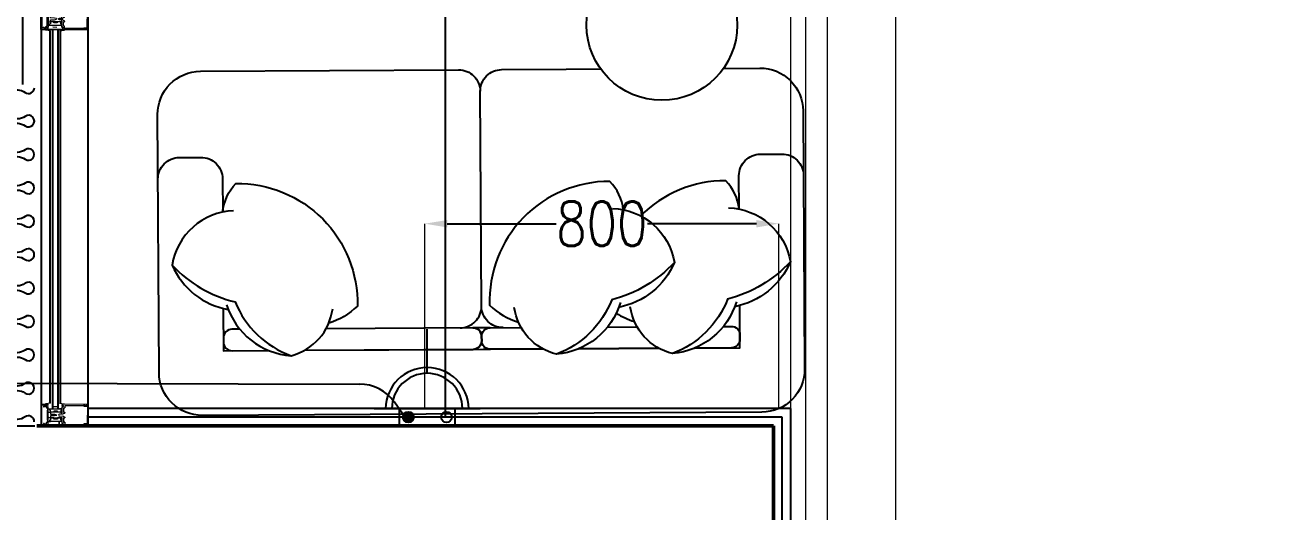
# Model space of a CAD drawing. Extents: x -678889171 to 586587, y -792238163 to 335485.
# Drawn here: x 90462 to 93386, y 37224 to 38355 of the extents above; entities that cross this region are included whole.
import ezdxf
from ezdxf.xclip import XClip

# ---------------------------------------------------------------- set-up
doc = ezdxf.new("R2010")
doc.units = 0
doc.header["$MEASUREMENT"] = 0
doc.header["$XCLIPFRAME"] = 2
doc.set_wipeout_variables(frame=1)
doc.layers.get('0').update_dxf_attribs({"color": 8})
doc.layers.get('Defpoints').update_dxf_attribs({"color": 252})
for name, color, linetype in [('1', 8, 'Continuous'), ('9TH-FURN$0$XR-A-TYP-2-3-4-5-6-7-8-9-10$0$XR-A-TYP$0$TYPICAL TYPES$0$I-CLNG', 252, 'Continuous'), ('9TH-FURN$0$XR-A-TYP-2-3-4-5-6-7-8-9-10$0$XR-A-TYP$0$TYPICAL TYPES$0$I-FURN', 252, 'Continuous'), ('9TH-FURN$0$XR-A-TYP-2-3-4-5-6-7-8-9-10$0$XR-A-TYP$0$TYPICAL TYPES$0$I-FURN-CHAR', 252, 'Continuous'), ('9TH-FURN$0$XR-A-TYP-2-3-4-5-6-7-8-9-10$0$XR-A-TYP$0$TYPICAL TYPES$0$I-WIPEOUT', 252, 'Continuous'), ('E-POW-BLOCK', 4, 'Continuous'), ('E-POW-WIR-NO', 4, 'Continuous'), ('XR-A-9TH-FLOOR$0$A-SITE-PATT', 252, 'Continuous'), ('XR-A-TYP 00(OUTER)$0$A-GLAZ', 252, 'Continuous'), ('XR-A-TYP 00(OUTER)$0$A-SEC-CLAD', 252, 'Continuous'), ('XR-A-TYP 00(OUTER)$0$A-SITE-PATT', 252, 'Continuous'), ('XR-A-TYP-4TH TO 10TH (OUTER)$0$A-DIM-IN', 252, 'Continuous'), ('XR-Typ26$0$XR-A-TYP-2-3-4-5-6-7-8-9-10$0$A-WALL', 252, 'Continuous')]:
    doc.layers.add(name, color=color, linetype=linetype)
for name, color, linetype, lineweight in [('XR-A-TYP 00(OUTER)$0$06-2nd&3rd Floor$0$A-ELEV-P1', 252, 'Continuous', 9), ('XR-A-TYP 00(OUTER)$0$06-2nd&3rd Floor$0$A-FLOR-HRAL-P2', 252, 'Continuous', 20), ('XR-A-TYP 00(OUTER)$0$A-WALL-CMU', 252, 'Continuous', 50), ('XR-A-TYP 00(OUTER)$0$Main entrance$0$A-ELEV-GLAZ', 252, 'Continuous', 20)]:
    doc.layers.add(name, color=color, linetype=linetype, lineweight=lineweight)
doc.styles.add('Work$0$E-M.MODUL', font='romans.shx', dxfattribs={"width": 0.8})
doc.dimstyles.new('Work$0$S-DIM', dxfattribs={"dimscale": 500, "dimtxt": 0.2065, "dimasz": 0.104, "dimexe": 0, "dimexo": 0, "dimgap": 0, "dimtad": 0, "dimdec": 0, "dimzin": 0, "dimdsep": 46, "dimtxsty": 'Work$0$E-M.MODUL', "dimcen": 0.25, "dimclrd": 5, "dimclre": 5, "dimclrt": 1, "dimadec": 0, "dimazin": 0, "dimtfac": 1, "dimtdec": 0, "dimtofl": 0, "dimtmove": 0, "dimatfit": 3, "dimfxl": 1, "dimtolj": 1, "dimtzin": 0, "dimlwe": 13, "dimarcsym": 0})

# ---------------------------------------------------------------- blocks, each defined once
blk = doc.blocks.new('*D2948')
at = {"layer": '1', "color": 5, "lineweight": 13, "transparency": 16777216}
for p, q in [((91390.8, 37463.7), (91390.8, 37893.6)), ((92213, 37463.7), (92213, 37893.6))]:
    blk.add_line(p, q, dxfattribs=at)
at = {"layer": '1', "color": 5, "lineweight": -2, "transparency": 16777216}
for p, q in [((91442.8, 37893.6), (91695.7, 37893.6)), ((92161, 37893.6), (91908.1, 37893.6))]:
    blk.add_line(p, q, dxfattribs=at)
at = {"layer": '1', "color": 5, "transparency": 16777216}
for points in [[(91442.8, 37902.2), (91442.8, 37884.9), (91390.8, 37893.6)], [(92161, 37902.2), (92161, 37884.9), (92213, 37893.6)]]:
    blk.add_solid(points, dxfattribs=at)
at = {"layer": 'Defpoints', "color": 0, "transparency": 16777216}
for p in [(92213, 37893.6), (91390.8, 37463.7), (92213, 37463.7)]:
    blk.add_point(p, dxfattribs=at)
at = {"layer": '1', "color": 1, "transparency": 16777216, "insert": (91801.9, 37893.6), "char_height": 103.25, "attachment_point": 5, "style": 'Work$0$E-M.MODUL'}
blk.add_mtext('\\A1;800', dxfattribs=at)
blk = doc.blocks.new('SO1 WP')
at = {"layer": 'E-POW-BLOCK'}
h = blk.add_hatch(color=3, dxfattribs=at)
h.dxf.hatch_style = 1
edge = h.paths.add_edge_path()
edge.add_arc((-0.1064, -0.0481), 0.0303, 0, 360)
at = {"layer": 'E-POW-BLOCK', "color": 3}
for p, q in [((0, 0.2), (0, 0.45)), ((-0.3, 0), (0.3, 0))]:
    blk.add_line(p, q, dxfattribs=at)
blk.add_lwpolyline([(0.1593, 0), (-0.1593, 0), (-0.1593, -0.0988), (0.1593, -0.0988)], close=True, dxfattribs=at)
for centre in [(-0.1064, -0.0481), (0.1096, -0.0481)]:
    blk.add_circle(centre, 0.0303, dxfattribs=at)
for centre, radius, start, end in [((0, -0.0028), 0.2353, 0.68327, 179.31673), ((0, 0), 0.2, 0, 180)]:
    blk.add_arc(centre, radius, start, end, dxfattribs=at)
blk = doc.blocks.new('9TH-FURN$0$XR-A-TYP-2-3-4-5-6-7-8-9-10$0$XR-A-TYP$0$TYPICAL TYPES$0$XREF_1BR$0$05BDRAPE')
for points in [[(-500, 0, 0.608416), (-485.7, 27.6, -0.608416), (-450, 96.6, -0.608416), (-414.3, 27.7, 1.932003), (-385.7, 27.7, -0.608416), (-350, 96.6, -0.608416), (-314.3, 27.7, 1.932003), (-285.7, 27.7, -0.608416), (-250, 96.6, -0.608416), (-214.3, 27.7, 1.932003), (-185.7, 27.7, -0.608416), (-150, 96.6, -0.608416), (-114.3, 27.7, 1.932003), (-85.7, 27.7, -0.608416), (-50, 96.6, -0.608416), (-14.3, 27.7, 0.608436), (0, 0, -0.608416)], [(0, 0, 0.608416), (14.3, 27.7, -0.608416), (50, 96.6, -0.608416), (85.7, 27.7, 1.932003), (114.3, 27.7, -0.608416), (150, 96.6, -0.608416), (185.7, 27.7, 1.932003), (214.3, 27.7, -0.608416), (250, 96.6, -0.608416), (285.7, 27.7, 1.932003), (314.3, 27.7, -0.608416), (350, 96.6, -0.608416), (385.7, 27.7, 1.932003), (414.3, 27.7, -0.608416), (450, 96.6, -0.608416), (485.7, 27.7, 0.608436), (500, 0, -0.608416)]]:
    blk.add_lwpolyline(points, format="xyb")
blk = doc.blocks.new('9TH-FURN$0$XR-A-TYP-2-3-4-5-6-7-8-9-10$0$XR-A-TYP$0$TYPICAL TYPES$0$XREF_1BR$0$GUEST T1')
blk.add_line((-974.1, -13.6), (-1214.4, -13.6))
for centre, start, end in [((-1258, 72.1), 296.9731, 333.1823), ((-1258, -99.3), 26.8177, 63.0269)]:
    blk.add_arc(centre, 96.2, start, end)
at = {"xscale": -0.9651072330830278, "yscale": 0.9651072330830278, "zscale": 0.9651072330830278}
blk.add_blockref('9TH-FURN$0$XR-A-TYP-2-3-4-5-6-7-8-9-10$0$XR-A-TYP$0$TYPICAL TYPES$0$XREF_1BR$0$05BDRAPE', (-482.6, -46.6), dxfattribs=at)
blk = doc.blocks.new('9TH-FURN$0$XR-A-TYP-2-3-4-5-6-7-8-9-10$0$XR-A-TYP$0$TYPICAL TYPES$0$XREF_1BR$0$GS-1')
at = {"xscale": -0.8044866682359963, "yscale": 0.8044866682359963, "zscale": 0.8044866682359963, "rotation": 90}
for p in [(-31.1, 38.2), (53.3, 38.2)]:
    blk.add_blockref('9TH-FURN$0$XR-A-TYP-2-3-4-5-6-7-8-9-10$0$XR-A-TYP$0$TYPICAL TYPES$0$XREF_1BR$0$GUEST T1', p, dxfattribs=at)
blk = doc.blocks.new('9TH-FURN$0$XR-A-TYP-2-3-4-5-6-7-8-9-10$0$XR-A-TYP$0$TYPICAL TYPES$0$armm12')
for points in [[(50, -800, -0.414214), (0, -750, -0.414214), (-50, -800), (-650, -800, -0.414214), (-750, -700), (-750, -100, -0.414214), (-650, 0), (650, 0, -0.414214), (750, -100), (750, -700, -0.414214), (650, -800), (50, -800, -0.414214), (0, -750, -0.414214), (-50, -800)], [(-718.2, -349.5, -0.14773), (-572, -263.6, -0.213343), (-443.1, -137.6, -0.178662)], [(-592.2, -256.7, -0.306663), (-443.1, -137.6, -0.30633), (-345.7, -246.4, 0.872847)], [(-448.8, -349.5, -0.14773), (-302.7, -263.6, -0.213343), (-173.8, -137.6, -0.178662)], [(-322.9, -256.7, -0.306663), (-173.8, -137.6, -0.30633), (-76.3, -246.4, 0.872847)], [(592.2, -256.7, 0.306663), (443.1, -137.6, 0.30633), (345.7, -246.4, -0.872847)], [(718.2, -349.5, 0.14773), (572, -263.6, 0.213343), (443.1, -137.6, 0.178662)], [(-494.8, -150), (-600, -150), (-600, -248.3, -0.414214)], [(-561.8, -200), (-580, -200, -0.414214), (-600, -180), (-600, -170, -0.414214), (-580, -150)], [(-580, -150), (-494.8, -150, -0.414214)], [(-411.6, -150), (-225.5, -150, -0.414214)], [(-142.3, -150), (-20, -150, -0.414214), (0, -170), (0, -180, -0.414214), (-20, -200), (-91.9, -200, -0.414214)], [(411.6, -150), (20, -150, 0.414214), (0, -170), (0, -180, 0.414214), (20, -200), (361.3, -200, 0.414214)], [(580, -150), (494.8, -150, 0.414214)], [(561.8, -200), (580, -200, 0.414214), (600, -180), (600, -170, 0.414214), (580, -150)], [(-292.5, -200), (-361.3, -200, -0.414214)], [(-50, -200, -0.414214), (0, -250)], [(-50, -200, -0.414214), (0, -250), (0, -750, -0.414214)], [(50, -200, 0.414214), (0, -250)], [(50, -200, 0.414214), (0, -250), (0, -750, 0.414214)], [(-313.1, -232.2, 0.071865), (-355, -212.7, -7.115464)], [(-330.8, -472.5, 0.165541), (-299.8, -538.6, 0.425989), (-19, -252.1, 0.121523), (-85.7, -212.7, -7.115464)], [(600.1, -472.5, -0.165541), (569.2, -538.6, -0.425989), (288.4, -252.1, -0.121523), (355, -212.7, 7.115464)], [(-574.9, -475.6, -0.356772), (-718.2, -349.5, -0.249542), (-588.4, -245.7, 9.61688)], [(-305.6, -475.6, -0.356772), (-448.8, -349.5, -0.249542), (-319, -245.7, 9.61688)], [(574.9, -475.6, 0.356772), (718.2, -349.5, 0.249542), (588.4, -245.7, -9.61688)], [(-600.1, -472.5, 0.165541), (-569.2, -538.6, 0.200231), (-370.7, -458.1, 0.121523)], [(-600, -472.5), (-600, -550, -0.414214), (-650, -600), (-700, -600, -0.414214), (-750, -550)], [(750, -550, -0.414214), (700, -600), (650, -600, -0.414214), (600, -550), (600, -472.5)]]:
    blk.add_lwpolyline(points, format="xyb")
for points in [[(-225.5, -150), (-411.6, -150)], [(411.6, -150), (-142.3, -150)], [(600, -248.3), (600, -150), (494.8, -150)]]:
    blk.add_lwpolyline(points)
blk.add_lwpolyline([(20, -150), (-20, -150, -0.414214), (0, -170), (0, -180, -0.414214), (-20, -200), (20, -200, -0.414214), (0, -180), (0, -170, -0.414214)], format="xyb", close=True)
blk = doc.blocks.new('9TH-FURN$0$XR-A-TYP-2-3-4-5-6-7-8-9-10$0$XR-A-TYP$0$TYPICAL TYPES$0$A$C00AC6B19')
blk.add_wipeout([(30, 172.4), (64.6, 162.2), (64.6, 162.2), (91.4, 149.2), (91.4, 149.2), (123, 124.5), (141.2, 103.3), (158.2, 74.7), (166.5, 53.8), (174.2, 16.4), (174.7, -10.9), (171.2, -36.4), (166.3, -54.4), (160.7, -69.3), (152.9, -85.2), (152.9, -85.2), (139.3, -106), (116.1, -131), (98.7, -144.5), (64.1, -162.9), (38.6, -170.7), (22.5, -173.5), (-3.7, -175), (-21.2, -173.7), (-36.4, -171.2), (-67.5, -161.4), (-94.1, -147.6), (-119.9, -127.5), (-141.4, -103.2), (-157.2, -76.8), (-168.2, -48.3), (-173.6, -21.9), (-174.6, 11.2), (-174.6, 11.2), (-167.1, 52), (-156.2, 78.9), (-142.7, 101.3), (-117, 130.1), (-98.7, 144.5), (-73.6, 158.8), (-45.8, 168.9), (-1.8, 175), (36.4, 171.2)]).dxf.layer = '9TH-FURN$0$XR-A-TYP-2-3-4-5-6-7-8-9-10$0$XR-A-TYP$0$TYPICAL TYPES$0$I-WIPEOUT'
blk.add_circle((0, 0), 175)
blk = doc.blocks.new('XR-A-TYP 00(OUTER)$0$m')
at = {"layer": 'XR-A-TYP 00(OUTER)$0$Main entrance$0$A-ELEV-GLAZ'}
for p, q in [((12663.8, 190964.2, 0), (12662.7, 190933.4, 0)), ((12663.8, 190964.2, 0), (12663.6, 190960.2, 0)), ((12664.2, 190975.7, 0), (12663.8, 190966.3, 0)), ((12664.2, 190975.7, 0), (12663.8, 190966.3, 0)), ((12714.1, 190973.9, 0), (12664.2, 190975.7, 0)), ((12665.3, 190964.8, 0), (12664.4, 190964.8, 0)), ((12665.3, 190964.8, 0), (12664.4, 190964.8, 0)), ((12664.9, 190966.7, 0), (12665.2, 190974.4, 0)), ((12665.5, 190966.6, 0), (12664.9, 190966.7, 0)), ((12665.1, 190965, 0), (12665.5, 190965, 0)), ((12665.2, 190974.4, 0), (12713, 190972.7, 0)), ((12668, 190970.6, 0), (12665.7, 190966.8, 0)), ((12667, 190959.7, 0), (12683.8, 190959.1, 0)), ((12668, 190964.7, 0), (12668.1, 190967.5, 0)), ((12670.4, 190964.6, 0), (12668, 190964.7, 0)), ((12668.1, 190967.5, 0), (12669.5, 190969.7, 0)), ((12671.6, 190961.6, 0), (12671.6, 190963.3, 0)), ((12681.8, 190961.3, 0), (12671.6, 190961.6, 0)), ((12673.7, 190959.4, 0), (12673.6, 190954.2, 0)), ((12682.3, 190961.8, 0), (12681.8, 190961.3, 0)), ((12681.8, 190953.9, 0), (12682, 190959.2, 0)), ((12683.3, 190959.1, 0), (12682, 190959.2, 0)), ((12688.4, 190961.6, 0), (12682.3, 190961.8, 0)), ((12683.8, 190959.1, 0), (12684.1, 190958.8, 0)), ((12684.1, 190958.8, 0), (12684.5, 190959.1, 0)), ((12684.5, 190959.1, 0), (12692.7, 190958.8, 0)), ((12685.8, 190959, 0), (12685.9, 190961.7, 0)), ((12688.7, 190961.2, 0), (12688.4, 190961.6, 0)), ((12689, 190961.6, 0), (12688.7, 190961.2, 0)), ((12695, 190961.3, 0), (12689, 190961.6, 0)), ((12691.4, 190958.8, 0), (12691.5, 190961.5, 0)), ((12695.5, 190960.8, 0), (12695, 190961.3, 0)), ((12705.7, 190960.4, 0), (12695.5, 190960.8, 0)), ((12705.8, 190962, 0), (12705.7, 190960.4, 0)), ((12709.5, 190963.2, 0), (12707.1, 190963.3, 0)), ((12707.8, 190960.1, 0), (12707.9, 190960.4, 0)), ((12708.4, 190968.3, 0), (12709.6, 190966, 0)), ((12708.9, 190961.4, 0), (12710.8, 190961.3, 0)), ((12709.6, 190966, 0), (12709.5, 190963.2, 0)), ((12712, 190965.1, 0), (12709.9, 190969.1, 0)), ((12711.8, 190960.2, 0), (12711.8, 190960, 0)), ((12712.8, 190965, 0), (12712.1, 190965, 0)), ((12712.1, 190963.3, 0), (12712.5, 190963.3, 0)), ((12713.1, 190963, 0), (12712.3, 190963.1, 0)), ((12713, 190972.7, 0), (12712.8, 190965, 0)), ((12713.6, 190958.5, 0), (12713.7, 190962.4, 0)), ((12713.8, 190964.5, 0), (12714.1, 190973.9, 0)), ((12716.3, 190952.6, 0), (12715.1, 190964.1, 0)), ((12662.7, 190933.4, 0), (12670.5, 190933.1, 0)), ((12664.9, 190936.7, 0), (12665.7, 190958.5, 0)), ((12670.6, 190935.2, 0), (12666.1, 190935.4, 0)), ((12671.1, 190933.7, 0), (12671.2, 190934.5, 0)), ((12674, 190955.5, 0), (12673.1, 190929, 0)), ((12675.7, 190928.9, 0), (12675.8, 190930.3, 0)), ((12675.8, 190930.3, 0), (12680.9, 190930.1, 0)), ((12676.6, 190954.1, 0), (12676.7, 190955.4, 0)), ((12681.8, 190953.9, 0), (12676.6, 190954.1, 0)), ((12678.6, 190938.1, 0), (12678.9, 190946, 0)), ((12681.2, 190938, 0), (12678.6, 190938.1, 0)), ((12678.9, 190946, 0), (12681.5, 190945.9, 0)), ((12681.8, 190953.9, 0), (12680.9, 190929.2, 0)), ((12680.9, 190930.1, 0), (12681.2, 190938, 0)), ((12681.5, 190945.9, 0), (12681.8, 190953.9, 0)), ((12682.6, 190953.8, 0), (12681.8, 190953.9, 0)), ((12683.1, 190953.8, 0), (12681.8, 190953.9, 0)), ((12683, 190954.1, 0), (12682.6, 190953.8, 0)), ((12683.3, 190953.8, 0), (12683, 190954.1, 0)), ((12684.8, 190953.8, 0), (12683.3, 190953.8, 0)), ((12685.1, 190954.1, 0), (12684.8, 190953.8, 0)), ((12685.4, 190953.7, 0), (12685.1, 190954.1, 0)), ((12685.5, 190933, 0), (12685.3, 190924.9, 0)), ((12686.3, 190953.7, 0), (12685.4, 190953.7, 0)), ((12686, 190944.6, 0), (12686.3, 190953.7, 0)), ((12687, 190940, 0), (12686, 190944.6, 0)), ((12690.2, 190944.5, 0), (12688.8, 190939.9, 0)), ((12689.5, 190924.8, 0), (12689.8, 190932.8, 0)), ((12690.5, 190953.6, 0), (12690.2, 190944.5, 0)), ((12691.4, 190953.5, 0), (12690.5, 190953.6, 0)), ((12691.7, 190953.8, 0), (12691.4, 190953.5, 0)), ((12692, 190953.5, 0), (12691.7, 190953.8, 0)), ((12693.5, 190953.4, 0), (12692, 190953.5, 0)), ((12692.7, 190958.8, 0), (12693, 190958.4, 0)), ((12693, 190958.4, 0), (12693.3, 190958.8, 0)), ((12693.3, 190958.8, 0), (12708.1, 190958.2, 0)), ((12693.9, 190953.8, 0), (12693.5, 190953.4, 0)), ((12695, 190953.4, 0), (12693.7, 190953.4, 0)), ((12695.2, 190958.7, 0), (12693.9, 190958.7, 0)), ((12694.2, 190953.4, 0), (12693.9, 190953.8, 0)), ((12694.1, 190928.8, 0), (12695, 190953.4, 0)), ((12695, 190953.4, 0), (12694.2, 190953.4, 0)), ((12694.2, 190929.6, 0), (12694.5, 190937.5, 0)), ((12694.5, 190937.5, 0), (12697.1, 190937.4, 0)), ((12694.7, 190945.5, 0), (12695, 190953.4, 0)), ((12697.4, 190945.4, 0), (12694.7, 190945.5, 0)), ((12695.2, 190958.7, 0), (12695, 190953.4, 0)), ((12695, 190953.4, 0), (12700.2, 190953.2, 0)), ((12697.1, 190937.4, 0), (12697.4, 190945.4, 0)), ((12700.2, 190953.2, 0), (12700.2, 190954.5, 0)), ((12702.9, 190954.4, 0), (12701.9, 190928, 0)), ((12702.3, 190926.7, 0), (12702.5, 190932, 0)), ((12703.4, 190958.4, 0), (12703.2, 190953.1, 0)), ((12707.4, 190937.8, 0), (12707.7, 190946.9, 0)), ((12711.4, 190958.1, 0), (12713.1, 190958, 0)), ((12715.5, 190931.5, 0), (12713.5, 190920.1, 0)), ((12662.5, 190927.7, 0), (12660.3, 190868.4)), ((12662.5, 190927.7, 0), (12660.3, 190868.4)), ((12664.6, 190928, 0), (12662.9, 190928.1, 0)), ((12665.5, 190921.1, 0), (12664, 190878.4)), ((12664.2, 190925.9, 0), (12664.2, 190926.1, 0)), ((12667.1, 190924.7, 0), (12665.2, 190924.8, 0)), ((12670.4, 190921.3, 0), (12666, 190921.5, 0)), ((12675.4, 190927.6, 0), (12667.9, 190927.9, 0)), ((12668.2, 190926, 0), (12668.2, 190925.8, 0)), ((12670.9, 190924.2, 0), (12670.8, 190921.7, 0)), ((12680.7, 190923.8, 0), (12670.9, 190924.2, 0)), ((12675.7, 190927.3, 0), (12675.4, 190927.6, 0)), ((12676, 190927.6, 0), (12675.7, 190927.3, 0)), ((12681.9, 190927.4, 0), (12676, 190927.6, 0)), ((12680.6, 190921.4, 0), (12680.7, 190923.8, 0)), ((12682.7, 190920.9, 0), (12681, 190920.9, 0)), ((12681.1, 190929, 0), (12682, 190929, 0)), ((12682.2, 190928.8, 0), (12682.1, 190927.6, 0)), ((12683.9, 190923.7, 0), (12683.2, 190923.7, 0)), ((12683.2, 190923.7, 0), (12683.2, 190921.3, 0)), ((12691.4, 190923.4, 0), (12690.7, 190923.5, 0)), ((12691.3, 190921, 0), (12691.4, 190923.4, 0)), ((12693.4, 190920.5, 0), (12691.7, 190920.6, 0)), ((12692.8, 190927.2, 0), (12692.9, 190928.4, 0)), ((12698.9, 190926.8, 0), (12693, 190927, 0)), ((12693.1, 190928.6, 0), (12693.9, 190928.6, 0)), ((12703.7, 190923, 0), (12693.9, 190923.3, 0)), ((12693.9, 190923.3, 0), (12693.9, 190920.9, 0)), ((12699.3, 190929.4, 0), (12694.2, 190929.6, 0)), ((12699.2, 190926.5, 0), (12698.9, 190926.8, 0)), ((12699.5, 190926.8, 0), (12699.2, 190926.5, 0)), ((12699.3, 190928.1, 0), (12699.3, 190929.4, 0)), ((12707, 190926.5, 0), (12699.5, 190926.8, 0)), ((12703.7, 190920.6, 0), (12703.7, 190923, 0)), ((12708.5, 190920, 0), (12704.1, 190920.1, 0)), ((12706.6, 190924.4, 0), (12706.6, 190924.6, 0)), ((12707.4, 190876.8), (12708.9, 190919.5, 0)), ((12709.5, 190923.2, 0), (12707.6, 190923.3, 0)), ((12712, 190926.3, 0), (12710.3, 190926.4, 0)), ((12710.3, 190866.6), (12712.4, 190925.9, 0)), ((12710.6, 190924.5, 0), (12710.5, 190924.2, 0)), ((12661.9, 190869.3), (12663.9, 190874.2)), ((12662.4, 190876.9), (12664, 190878.4)), ((12662.4, 190874.9), (12662.4, 190876.9)), ((12663.9, 190874.2), (12663, 190874.3)), ((12708.1, 190872.7), (12707.2, 190872.7)), ((12707.2, 190872.7), (12708.9, 190867.7)), ((12707.4, 190876.8), (12708.8, 190875.3)), ((12708.8, 190875.3), (12708.7, 190873.3)), ((12660.7, 190868.2), (12661.9, 190869.3)), ((12708.9, 190867.7), (12709.9, 190866.5))]:
    blk.add_line(p, q, dxfattribs=at)
at = {"layer": 'XR-A-TYP 00(OUTER)$0$Main entrance$0$A-ELEV-GLAZ', "elevation": 0}
blk.add_lwpolyline([(12709.6, 190866, 0.668179), (12709.8, 190866.3), (12708.1, 190868.2), (12707.1, 190868.2), (12707.2, 190872.7), (12707.9, 190872.7), (12706.6, 190875.1, 0.767327), (12706, 190875), (12705.7, 190867.4), (12665, 190868.9), (12665.2, 190876.4, 0.767327), (12664.7, 190876.6), (12663.2, 190874.3), (12663.9, 190874.2), (12663.7, 190869.7), (12662.7, 190869.8), (12660.8, 190868.1, 0.668179), (12661, 190867.7)], format="xyb", close=True, dxfattribs=at)
at = {"layer": 'XR-A-TYP 00(OUTER)$0$Main entrance$0$A-ELEV-GLAZ'}
for centre, radius, start, end in [((12665.1, 190966.2, 0), 1.27, 177.9564, 267.9564), ((12664.4, 190964.1, 0), 0.635, 87.9564, 177.9564), ((12664.4, 190964.1, 0), 0.635, 87.9564, 177.9564), ((12665.3, 190965.8, 0), 1.06, 267.9564, 69.2935), ((12665.5, 190965.8, 0), 0.847, 267.9564, 87.9564), ((12666.9, 190958.4, 0), 1.27, 87.9564, 177.9564), ((12668.8, 190970.1, 0), 0.847, 327.9564, 147.9564), ((12670.4, 190963.3, 0), 1.27, 357.9564, 87.9564), ((12707.1, 190962, 0), 1.27, 87.9564, 177.9564), ((12709.7, 190960.1, 0), 1.91, 177.9564, 223.1461), ((12708.9, 190960.3, 0), 1.06, 87.9564, 177.9564), ((12709.2, 190968.7, 0), 0.847, 27.9564, 207.9564), ((12710.8, 190960.2, 0), 1.06, 357.9564, 87.9564), ((12712.3, 190964.1, 0), 1.06, 106.6194, 267.9564), ((12712.1, 190964.1, 0), 0.847, 87.9564, 267.9564), ((12709.9, 190960.1, 0), 1.91, 312.7668, 357.9564), ((12712.5, 190964.5, 0), 1.27, 267.9564, 357.9564), ((12713.1, 190962.4, 0), 0.635, 357.9564, 87.9564), ((12666.2, 190936.6, 0), 1.27, 177.9564, 267.9564), ((12670.5, 190933.7, 0), 0.635, 267.9564, 357.9564), ((12670.5, 190934.6, 0), 0.635, 357.9564, 87.9564), ((12675.4, 190955.4, 0), 1.32, 357.9564, 177.9564), ((12687.7, 190932.9, 0), 2.12, 357.9564, 177.9564), ((12687.9, 190940.2, 0), 0.911, 192.9564, 342.9564), ((12701.5, 190954.5, 0), 1.32, 357.9564, 177.9564), ((12708.1, 190958.5, 0), 0.318, 267.9564, 43.1461), ((12711.4, 190958.4, 0), 0.318, 132.7668, 267.9564), ((12713.2, 190958.5, 0), 0.423, 267.9564, 357.9564), ((12662.9, 190927.6, 0), 0.423, 87.9564, 177.9564), ((12666.1, 190926.1, 0), 1.91, 132.7668, 177.9564), ((12665.3, 190925.9, 0), 1.06, 177.9564, 267.9564), ((12664.6, 190927.7, 0), 0.318, 312.7668, 87.9564), ((12665.9, 190921.1, 0), 0.423, 87.9564, 177.9564), ((12667.1, 190925.8, 0), 1.06, 267.9564, 357.9564), ((12667.9, 190927.6, 0), 0.318, 87.9564, 223.1461), ((12666.3, 190926, 0), 1.91, 357.9564, 43.1461), ((12670.4, 190921.7, 0), 0.423, 267.9564, 357.9564), ((12674.4, 190929, 0), 1.32, 177.9564, 357.9564), ((12681, 190921.4, 0), 0.423, 177.9564, 267.9564), ((12681.1, 190929.2, 0), 0.212, 177.9564, 267.9564), ((12681.9, 190927.6, 0), 0.212, 267.9564, 357.9564), ((12681.9, 190928.8, 0), 0.212, 357.9564, 87.9564), ((12682.7, 190921.3, 0), 0.423, 267.9564, 357.9564), ((12684, 190925, 0), 1.27, 267.9564, 357.9564), ((12690.8, 190924.7, 0), 1.27, 177.9564, 267.9564), ((12691.7, 190921, 0), 0.423, 177.9564, 267.9564), ((12693, 190927.2, 0), 0.212, 177.9564, 267.9564), ((12693.1, 190928.4, 0), 0.212, 87.9564, 177.9564), ((12693.4, 190920.9, 0), 0.423, 267.9564, 357.9564), ((12693.9, 190928.8, 0), 0.212, 267.9564, 357.9564), ((12700.6, 190928, 0), 1.32, 177.9564, 357.9564), ((12704.1, 190920.5, 0), 0.423, 177.9564, 267.9564), ((12708.5, 190924.5, 0), 1.91, 132.7668, 177.9564), ((12707.6, 190924.4, 0), 1.06, 177.9564, 267.9564), ((12707, 190926.2, 0), 0.318, 312.7668, 87.9564), ((12708.5, 190919.5, 0), 0.423, 357.9564, 87.9564), ((12709.5, 190924.3, 0), 1.06, 267.9564, 357.9564), ((12710.3, 190926.1, 0), 0.318, 87.9564, 223.1461), ((12708.6, 190924.5, 0), 1.91, 357.9564, 43.1461), ((12712, 190925.9, 0), 0.423, 357.9564, 87.9564), ((12663, 190874.9), 0.635, 177.9564, 267.9564), ((12708.1, 190873.3), 0.635, 267.9564, 357.9564), ((12660.6, 190868.4), 0.211, 177.9564, 312.9564), ((12710.1, 190866.6), 0.211, 222.9564, 357.9564)]:
    blk.add_arc(centre, radius, start, end, dxfattribs=at)
blk = doc.blocks.new('XR-A-TYP 00(OUTER)$0$2nd floor towers$0$xref units$0$Sl-Dr-1500')
at = {"layer": 'XR-A-TYP 00(OUTER)$0$A-GLAZ'}
for p, q in [((474.2, 7.6, 0), (525, 7.9, 0)), ((474.2, 7.6, 0), (475, -100.1, 0)), ((475, -100.1, 0), (2175, -100.1, 0))]:
    blk.add_line(p, q, dxfattribs=at)
at = {"layer": 'XR-A-TYP 00(OUTER)$0$A-SITE-PATT', "rotation": 182.5607056487326}
blk.add_blockref('XR-A-TYP 00(OUTER)$0$m', (4644.1, 191251.1, 0), dxfattribs=at)
blk = doc.blocks.new('XR-A-TYP 00(OUTER)')
at = {"layer": 'XR-A-TYP 00(OUTER)$0$06-2nd&3rd Floor$0$A-ELEV-P1'}
for p, q in [((95285.5, 19524.4), (95285.5, 27565)), ((95041.3, 19651.3), (95041.3, 27443.5))]:
    blk.add_line(p, q, dxfattribs=at)
at = {"layer": 'XR-A-TYP 00(OUTER)$0$06-2nd&3rd Floor$0$A-FLOR-HRAL-P2'}
for p, q in [((95126.3, 19566.3), (95126.3, 27528.5)), ((95076.3, 19616.3), (95076.3, 27478.5))]:
    blk.add_line(p, q, dxfattribs=at)
at = {"layer": 'XR-A-TYP 00(OUTER)$0$A-GLAZ'}
for p, q in [((93300, 27443.8), (93300, 23901.5)), ((93408, 27443.8), (93408, 23901.5)), ((93320, 24819.9), (93320, 23954.2)), ((93326, 24822.7), (93326, 23941)), ((93338, 24822.6), (93338, 23941)), ((93344, 24819.8), (93344, 23954.2))]:
    blk.add_line(p, q, dxfattribs=at)
at = {"layer": 'XR-A-TYP 00(OUTER)$0$A-SEC-CLAD'}
for p, q in [((95041.3, 23941.5), (93408, 23941.5)), ((95021.3, 23921.5), (93408, 23921.5)), ((95021.3, 23631.5), (95021.3, 23921.5)), ((95041.3, 23611.5), (95041.3, 23941.5))]:
    blk.add_line(p, q, dxfattribs=at)
at = {"layer": 'XR-A-TYP 00(OUTER)$0$A-WALL-CMU'}
for p, q in [((95001.3, 23901.5), (93289.2, 23901.5)), ((95001.3, 23651.5), (95001.3, 23901.5))]:
    blk.add_line(p, q, dxfattribs=at)
at = {"layer": 'XR-A-TYP 00(OUTER)$0$A-GLAZ', "xscale": -0.9999999999999991, "zscale": -0.9999999999999991, "rotation": 269.9999993415981}
blk.add_blockref('XR-A-TYP 00(OUTER)$0$2nd floor towers$0$xref units$0$Sl-Dr-1500', (93400, 24347.9, 0), dxfattribs=at)
at = {"layer": 'XR-A-TYP 00(OUTER)$0$A-SITE-PATT', "rotation": 92.04243012436159}
blk.add_blockref('XR-A-TYP 00(OUTER)$0$m', (284605.9, 18051.7, 0), dxfattribs=at)
blk = doc.blocks.new('XR-A-TYP-4TH TO 10TH (OUTER)')
at = {"layer": 'XR-A-TYP-4TH TO 10TH (OUTER)$0$A-DIM-IN'}
ref = blk.add_blockref('XR-A-TYP 00(OUTER)', (0, 0), dxfattribs=at)
XClip(ref).set_block_clipping_path([(19908.0302680896, -24395.0039034439), (141486.3941120692, 77630.6383366612)])

msp = doc.modelspace()

# ---------------------------------------------------------------- linework, layer by layer
at = {"layer": 'E-POW-WIR-NO'}
for p, q in [((91437.7, 40851.3), (91437.7, 37443.1)), ((90219.5, 37523.3, 0), (91238.4, 37520.7, 0)), ((91345.3, 37443.1), (91319.8, 37478.8, 0))]:
    msp.add_line(p, q, dxfattribs=at)
at = {"layer": 'E-POW-WIR-NO', "extrusion": (6.72724e-09, 7.41142e-08, 1)}
msp.add_arc((91238.4, 37420.7, 0), 100, 35.5226, 89.9847, dxfattribs=at)
at = {"layer": 'XR-Typ26$0$XR-A-TYP-2-3-4-5-6-7-8-9-10$0$A-WALL'}
msp.add_line((81513.9, 37423.7), (90484.5, 37423.7), dxfattribs=at)

# ---------------------------------------------------------------- block references
at = {"layer": '9TH-FURN$0$XR-A-TYP-2-3-4-5-6-7-8-9-10$0$XR-A-TYP$0$TYPICAL TYPES$0$I-CLNG', "extrusion": (4.77035e-08, -1.21848e-10, 1), "rotation": 359.9813811876813}
msp.add_blockref('9TH-FURN$0$XR-A-TYP-2-3-4-5-6-7-8-9-10$0$XR-A-TYP$0$TYPICAL TYPES$0$XREF_1BR$0$GS-1', (90392.4, 37395.1, 0), dxfattribs=at)
at = {"layer": '9TH-FURN$0$XR-A-TYP-2-3-4-5-6-7-8-9-10$0$XR-A-TYP$0$TYPICAL TYPES$0$I-FURN-CHAR', "rotation": 180.3294771407067}
msp.add_blockref('9TH-FURN$0$XR-A-TYP-2-3-4-5-6-7-8-9-10$0$XR-A-TYP$0$TYPICAL TYPES$0$armm12', (91523.7, 37451.6), dxfattribs=at)
at = {"layer": 'E-POW-BLOCK', "xscale": 410.1995351285424, "yscale": 410.1995351285424, "zscale": 410.1995351285424, "rotation": 1.917475345372611e-05}
msp.add_blockref('SO1 WP', (91396, 37463.7, 0), dxfattribs=at)

# ---------------------------------------------------------------- dimensions: what is measured, and where the dimension line sits
at = {"layer": '1', "color": 4}
dim = msp.add_linear_dim(base=(92213, 37893.6), p1=(91390.8, 37463.7), p2=(92213, 37463.7), text='800', dimstyle='Work$0$S-DIM', dxfattribs=at)
dim.commit()
dim.dimension.update_dxf_attribs({"geometry": '*D2948', "text_midpoint": (91801.9, 37893.6)})

# ---------------------------------------------------------------- next in the draw order: block references
at = {"layer": '9TH-FURN$0$XR-A-TYP-2-3-4-5-6-7-8-9-10$0$XR-A-TYP$0$TYPICAL TYPES$0$I-FURN', "rotation": 184.3039656095982}
msp.add_blockref('9TH-FURN$0$XR-A-TYP-2-3-4-5-6-7-8-9-10$0$XR-A-TYP$0$TYPICAL TYPES$0$A$C00AC6B19', (91941.4, 38355.5, 0), dxfattribs=at)

# ---------------------------------------------------------------- next in the draw order: block references
at = {"layer": 'XR-A-9TH-FLOOR$0$A-SITE-PATT'}
msp.add_blockref('XR-A-TYP-4TH TO 10TH (OUTER)', (-2800.4, 13522.1), dxfattribs=at)

doc.saveas('drawing.dxf')
